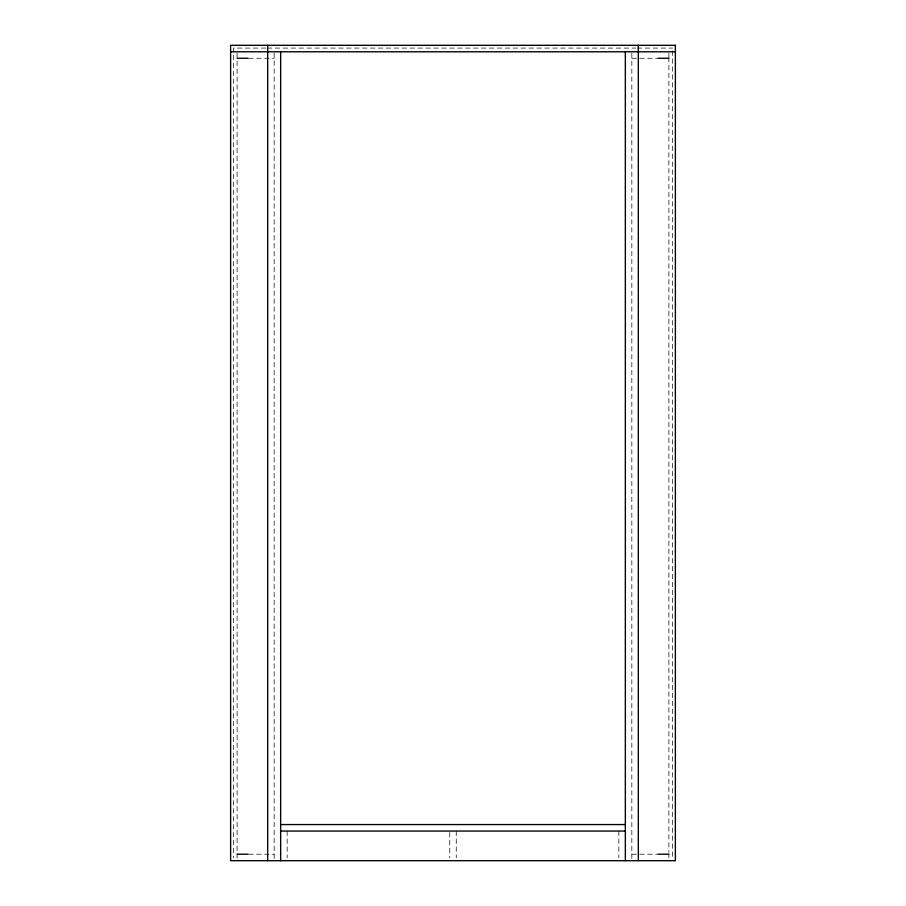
<?xml version="1.0" encoding="UTF-8"?>
<svg xmlns="http://www.w3.org/2000/svg" width="906" height="906" viewBox="0 0 906 906"><rect width="100%" height="100%" fill="white"/><g stroke="black" fill="none" stroke-linecap="round" stroke-linejoin="round"><path stroke-width="0.68" stroke-dasharray="4.53 3.4" d="M265.877 48.075L233.397 48.075L233.397 857.869M267.293 48.075L635.887 48.075M637.292 48.075L672.603 48.075M248.754 58.267L274.167 58.267M631.833 58.267L657.246 58.267M248.754 854.211L274.167 854.211M631.833 854.211L657.246 854.211M672.603 50.906L672.603 857.869M668.9 53.08L668.9 56.976M668.9 57.44L668.9 852.218M668.9 853.633L668.9 857.869M631.833 53.08L631.833 860.7M618.855 831.051L618.855 857.88M456.239 831.051L456.239 857.88M449.761 832.455L449.761 857.88M287.145 831.051L287.145 857.88M274.167 53.08L274.167 860.7M237.1 53.08L237.1 852.218M237.1 853.633L237.1 860.7"/><path stroke-width="1.36" d="M230.622 51.789L675.378 51.789M237.1 58.267L248.085 58.267M657.915 58.267L668.9 58.267M280.656 824.562L625.344 824.562M280.656 831.051L625.344 831.051M237.1 854.211L248.085 854.211M657.915 854.211L668.9 854.211M638.322 45.3L638.322 860.7M625.344 51.789L625.344 860.7M280.656 51.789L280.656 860.7M267.678 45.3L267.678 860.7M675.378 45.3L230.622 45.3L230.622 860.7L675.378 860.7L675.378 45.3"/></g></svg>
